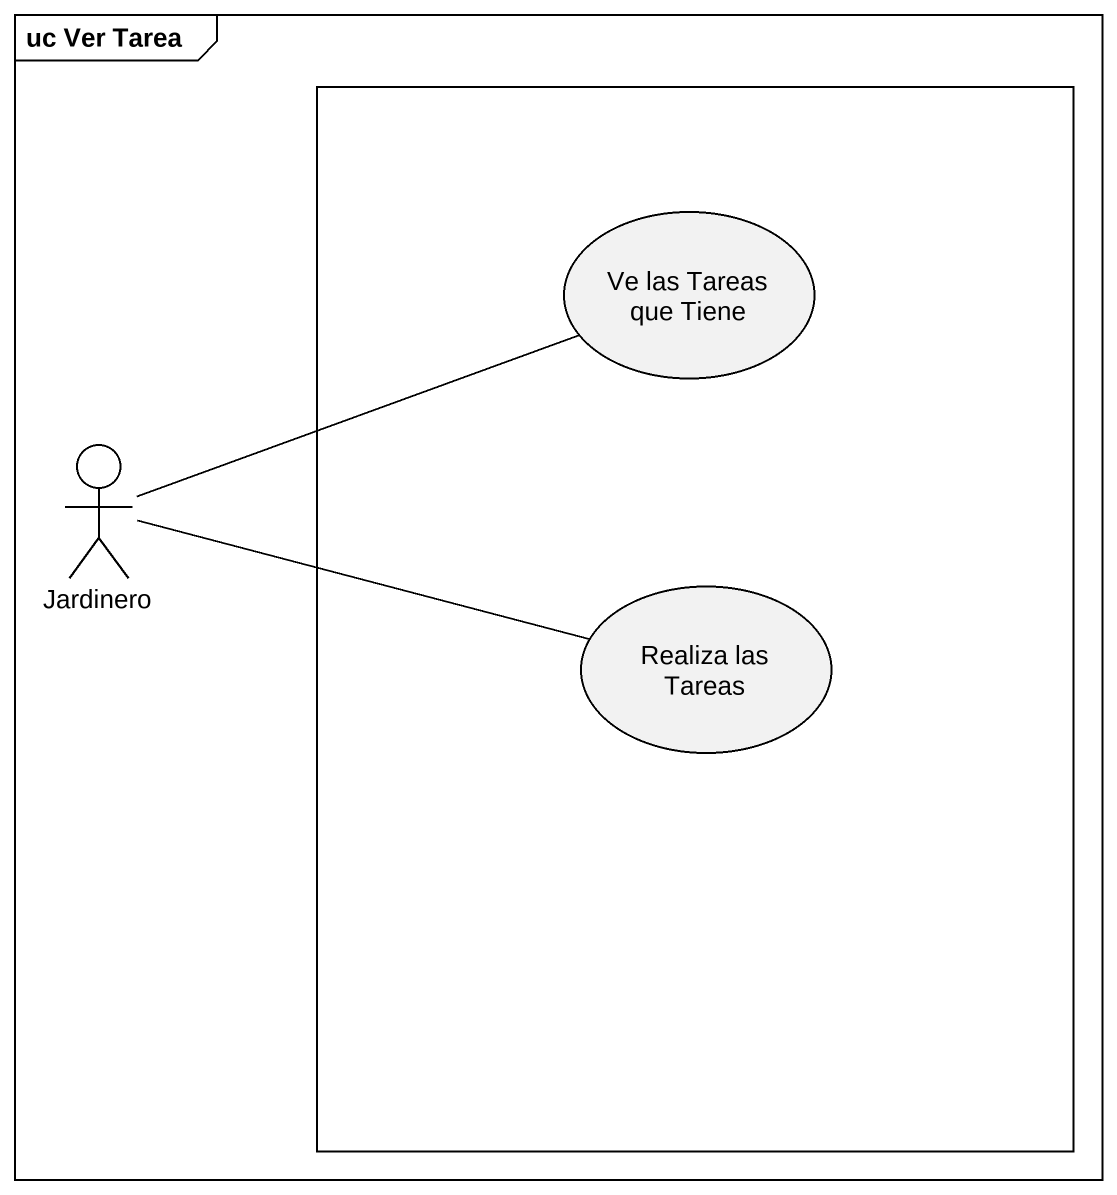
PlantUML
@startuml
mainframe uc Ver Tarea
rectangle " " as rectangle1 {
  usecase "Ve las Tareas que Tiene" as Ve_las_Tareas_que_Tiene
  usecase "Realiza las Tareas" as Realiza_las_Tareas
}
actor Jardinero
Jardinero -right- Ve_las_Tareas_que_Tiene
Jardinero -right- Realiza_las_Tareas
@enduml
